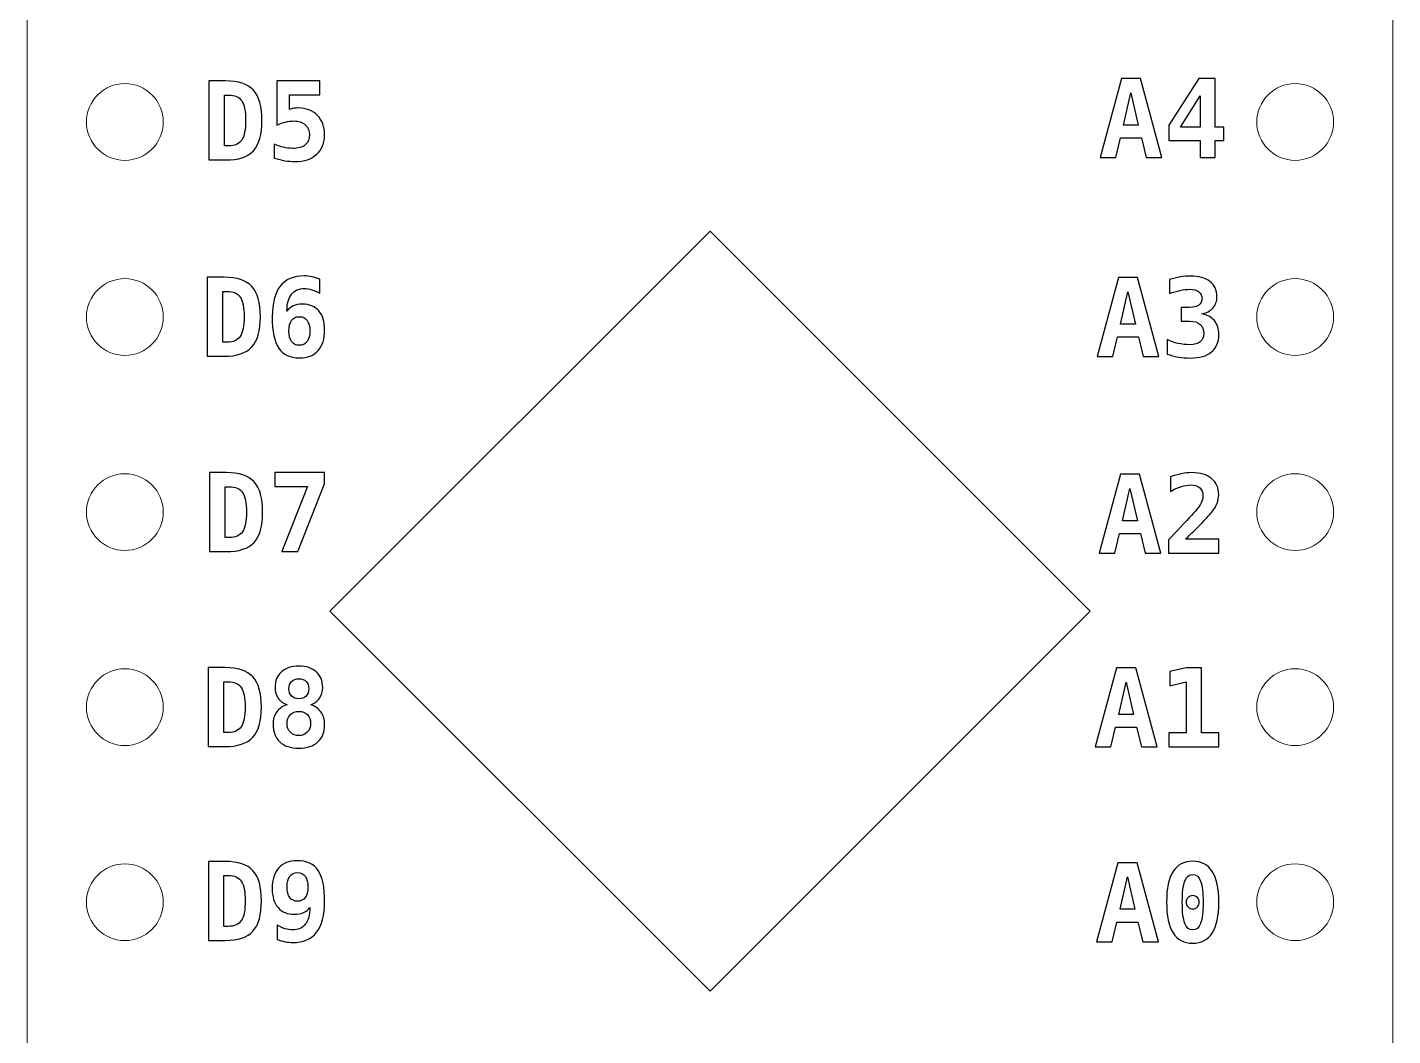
# Model space of a CAD drawing. Header units: centimetres. Extents: x -11.47 to -9.52, y -17.21 to -11.84.
# Drawn here: x -11.389 to -9.611, y -15.84 to -14.527 of the extents above; entities that cross this region are included whole.
import ezdxf

# ---------------------------------------------------------------- set-up
doc = ezdxf.new("R2010")
doc.units = ezdxf.units.CM
doc.header["$MEASUREMENT"] = 0
doc.layers.add('Layer 1', color=7, linetype='Continuous')

msp = doc.modelspace()

# ---------------------------------------------------------------- linework, layer by layer
at = {"layer": 'Layer 1', "color": 7, "lineweight": 20}
msp.add_open_spline([(-9.611, -16.80899), (-9.611, -16.80899), (-11.389, -16.80899), (-11.389, -16.80899), (-11.389, -16.80899), (-11.389, -16.80899), (-11.389, -12.49099), (-11.389, -12.49099), (-11.389, -12.49099), (-11.389, -12.49099), (-9.611, -12.49099), (-9.611, -12.49099), (-9.611, -12.49099), (-9.611, -12.49099), (-9.611, -16.80899), (-9.611, -16.80899)], degree=3, knots=[0, 0, 0, 0, 0.25, 0.25, 0.25, 0.25, 0.5, 0.5, 0.5, 0.5, 0.75, 0.75, 0.75, 0.75, 1, 1, 1, 1], dxfattribs=at)
at = {"layer": 'Layer 1'}
for points, knots in [([(-11.15271, -14.5966), (-11.15271, -14.5966), (-11.13093, -14.5966), (-11.13093, -14.5966), (-11.13093, -14.5966), (-11.11414, -14.5966), (-11.10203, -14.6006), (-11.09464, -14.60862), (-11.09464, -14.60862), (-11.08723, -14.61664), (-11.08354, -14.62974), (-11.08354, -14.64794), (-11.08354, -14.64794), (-11.08354, -14.66617), (-11.08723, -14.67931), (-11.09464, -14.68738), (-11.09464, -14.68738), (-11.10203, -14.69545), (-11.11414, -14.69947), (-11.13093, -14.69947), (-11.13093, -14.69947), (-11.13093, -14.69947), (-11.15271, -14.69947), (-11.15271, -14.69947), (-11.15271, -14.69947), (-11.15271, -14.69947), (-11.15271, -14.5966), (-11.15271, -14.5966)], [0, 0, 0, 0, 0.1428571, 0.1428571, 0.1428571, 0.1428571, 0.2857143, 0.2857143, 0.2857143, 0.2857143, 0.4285714, 0.4285714, 0.4285714, 0.4285714, 0.5714286, 0.5714286, 0.5714286, 0.5714286, 0.7142857, 0.7142857, 0.7142857, 0.7142857, 0.8571429, 0.8571429, 0.8571429, 0.8571429, 1, 1, 1, 1]), ([(-11.0639, -14.5966), (-11.0639, -14.5966), (-11.00802, -14.5966), (-11.00802, -14.5966), (-11.00802, -14.5966), (-11.00802, -14.5966), (-11.00802, -14.61452), (-11.00802, -14.61452), (-11.00802, -14.61452), (-11.00802, -14.61452), (-11.04744, -14.61452), (-11.04744, -14.61452), (-11.04744, -14.61452), (-11.04744, -14.61452), (-11.04744, -14.6336), (-11.04744, -14.6336), (-11.04744, -14.6336), (-11.04579, -14.63296), (-11.04401, -14.63249), (-11.04212, -14.63218), (-11.04212, -14.63218), (-11.04024, -14.63188), (-11.03824, -14.63174), (-11.03613, -14.63174), (-11.03613, -14.63174), (-11.02594, -14.63174), (-11.01767, -14.63496), (-11.01132, -14.64138), (-11.01132, -14.64138), (-11.00499, -14.64782), (-11.00181, -14.65617), (-11.00181, -14.66647), (-11.00181, -14.66647), (-11.00181, -14.67727), (-11.00525, -14.68578), (-11.01211, -14.69206), (-11.01211, -14.69206), (-11.01898, -14.69834), (-11.02834, -14.70147), (-11.0402, -14.70147), (-11.0402, -14.70147), (-11.04459, -14.70147), (-11.04906, -14.70109), (-11.05355, -14.70036), (-11.05355, -14.70036), (-11.05805, -14.69963), (-11.06266, -14.69853), (-11.06734, -14.69705), (-11.06734, -14.69705), (-11.06734, -14.69705), (-11.06734, -14.67873), (-11.06734, -14.67873), (-11.06734, -14.67873), (-11.06353, -14.68061), (-11.0596, -14.68202), (-11.0556, -14.68296), (-11.0556, -14.68296), (-11.05158, -14.6839), (-11.04753, -14.68437), (-11.04349, -14.68437), (-11.04349, -14.68437), (-11.03634, -14.68437), (-11.03088, -14.68284), (-11.02717, -14.67979), (-11.02717, -14.67979), (-11.02345, -14.67673), (-11.02159, -14.67231), (-11.02159, -14.66647), (-11.02159, -14.66647), (-11.02159, -14.66109), (-11.02345, -14.65678), (-11.02714, -14.65354), (-11.02714, -14.65354), (-11.03084, -14.65032), (-11.03577, -14.64869), (-11.04191, -14.64869), (-11.04191, -14.64869), (-11.04556, -14.64869), (-11.04918, -14.64914), (-11.05285, -14.65003), (-11.05285, -14.65003), (-11.05649, -14.65093), (-11.06019, -14.65229), (-11.0639, -14.65408), (-11.0639, -14.65408), (-11.0639, -14.65408), (-11.0639, -14.5966), (-11.0639, -14.5966)], [0, 0, 0, 0, 0.0454545, 0.0454545, 0.0454545, 0.0454545, 0.0909091, 0.0909091, 0.0909091, 0.0909091, 0.1363636, 0.1363636, 0.1363636, 0.1363636, 0.1818182, 0.1818182, 0.1818182, 0.1818182, 0.2272727, 0.2272727, 0.2272727, 0.2272727, 0.2727273, 0.2727273, 0.2727273, 0.2727273, 0.3181818, 0.3181818, 0.3181818, 0.3181818, 0.3636364, 0.3636364, 0.3636364, 0.3636364, 0.4090909, 0.4090909, 0.4090909, 0.4090909, 0.4545455, 0.4545455, 0.4545455, 0.4545455, 0.5, 0.5, 0.5, 0.5, 0.5454545, 0.5454545, 0.5454545, 0.5454545, 0.5909091, 0.5909091, 0.5909091, 0.5909091, 0.6363636, 0.6363636, 0.6363636, 0.6363636, 0.6818182, 0.6818182, 0.6818182, 0.6818182, 0.7272727, 0.7272727, 0.7272727, 0.7272727, 0.7727273, 0.7727273, 0.7727273, 0.7727273, 0.8181818, 0.8181818, 0.8181818, 0.8181818, 0.8636364, 0.8636364, 0.8636364, 0.8636364, 0.9090909, 0.9090909, 0.9090909, 0.9090909, 0.9545455, 0.9545455, 0.9545455, 0.9545455, 1, 1, 1, 1]), ([(-9.96426, -14.59328), (-9.96426, -14.59328), (-9.9394, -14.59328), (-9.9394, -14.59328), (-9.9394, -14.59328), (-9.9394, -14.59328), (-9.91163, -14.69615), (-9.91163, -14.69615), (-9.91163, -14.69615), (-9.91163, -14.69615), (-9.93195, -14.69615), (-9.93195, -14.69615), (-9.93195, -14.69615), (-9.93195, -14.69615), (-9.9383, -14.67073), (-9.9383, -14.67073), (-9.9383, -14.67073), (-9.9383, -14.67073), (-9.96551, -14.67073), (-9.96551, -14.67073), (-9.96551, -14.67073), (-9.96551, -14.67073), (-9.97172, -14.69615), (-9.97172, -14.69615), (-9.97172, -14.69615), (-9.97172, -14.69615), (-9.99204, -14.69615), (-9.99204, -14.69615), (-9.99204, -14.69615), (-9.99204, -14.69615), (-9.96426, -14.59328), (-9.96426, -14.59328)], [0, 0, 0, 0, 0.125, 0.125, 0.125, 0.125, 0.25, 0.25, 0.25, 0.25, 0.375, 0.375, 0.375, 0.375, 0.5, 0.5, 0.5, 0.5, 0.625, 0.625, 0.625, 0.625, 0.75, 0.75, 0.75, 0.75, 0.875, 0.875, 0.875, 0.875, 1, 1, 1, 1]), ([(-9.86332, -14.59328), (-9.86332, -14.59328), (-9.84204, -14.59328), (-9.84204, -14.59328), (-9.84204, -14.59328), (-9.84204, -14.59328), (-9.84204, -14.65652), (-9.84204, -14.65652), (-9.84204, -14.65652), (-9.84204, -14.65652), (-9.83075, -14.65652), (-9.83075, -14.65652), (-9.83075, -14.65652), (-9.83075, -14.65652), (-9.83075, -14.67395), (-9.83075, -14.67395), (-9.83075, -14.67395), (-9.83075, -14.67395), (-9.84204, -14.67395), (-9.84204, -14.67395), (-9.84204, -14.67395), (-9.84204, -14.67395), (-9.84204, -14.69615), (-9.84204, -14.69615), (-9.84204, -14.69615), (-9.84204, -14.69615), (-9.86153, -14.69615), (-9.86153, -14.69615), (-9.86153, -14.69615), (-9.86153, -14.69615), (-9.86153, -14.67395), (-9.86153, -14.67395), (-9.86153, -14.67395), (-9.86153, -14.67395), (-9.90234, -14.67395), (-9.90234, -14.67395), (-9.90234, -14.67395), (-9.90234, -14.67395), (-9.90234, -14.65424), (-9.90234, -14.65424), (-9.90234, -14.65424), (-9.90234, -14.65424), (-9.86332, -14.59328), (-9.86332, -14.59328)], [0, 0, 0, 0, 0.0909091, 0.0909091, 0.0909091, 0.0909091, 0.1818182, 0.1818182, 0.1818182, 0.1818182, 0.2727273, 0.2727273, 0.2727273, 0.2727273, 0.3636364, 0.3636364, 0.3636364, 0.3636364, 0.4545455, 0.4545455, 0.4545455, 0.4545455, 0.5454545, 0.5454545, 0.5454545, 0.5454545, 0.6363636, 0.6363636, 0.6363636, 0.6363636, 0.7272727, 0.7272727, 0.7272727, 0.7272727, 0.8181818, 0.8181818, 0.8181818, 0.8181818, 0.9090909, 0.9090909, 0.9090909, 0.9090909, 1, 1, 1, 1]), ([(-11.13239, -14.61492), (-11.13239, -14.61492), (-11.13239, -14.68115), (-11.13239, -14.68115), (-11.13239, -14.68115), (-11.13239, -14.68115), (-11.12689, -14.68115), (-11.12689, -14.68115), (-11.12689, -14.68115), (-11.11889, -14.68115), (-11.11317, -14.67863), (-11.10979, -14.6736), (-11.10979, -14.6736), (-11.10638, -14.66857), (-11.10468, -14.66001), (-11.10468, -14.64794), (-11.10468, -14.64794), (-11.10468, -14.63595), (-11.10638, -14.62743), (-11.10979, -14.62242), (-11.10979, -14.62242), (-11.11317, -14.61741), (-11.11889, -14.61492), (-11.12689, -14.61492), (-11.12689, -14.61492), (-11.12689, -14.61492), (-11.13239, -14.61492), (-11.13239, -14.61492)], [0, 0, 0, 0, 0.1428571, 0.1428571, 0.1428571, 0.1428571, 0.2857143, 0.2857143, 0.2857143, 0.2857143, 0.4285714, 0.4285714, 0.4285714, 0.4285714, 0.5714286, 0.5714286, 0.5714286, 0.5714286, 0.7142857, 0.7142857, 0.7142857, 0.7142857, 0.8571429, 0.8571429, 0.8571429, 0.8571429, 1, 1, 1, 1]), ([(-9.95187, -14.61188), (-9.95187, -14.61188), (-9.96144, -14.65398), (-9.96144, -14.65398), (-9.96144, -14.65398), (-9.96144, -14.65398), (-9.94223, -14.65398), (-9.94223, -14.65398), (-9.94223, -14.65398), (-9.94223, -14.65398), (-9.95187, -14.61188), (-9.95187, -14.61188)], [0, 0, 0, 0, 0.3333333, 0.3333333, 0.3333333, 0.3333333, 0.6666667, 0.6666667, 0.6666667, 0.6666667, 1, 1, 1, 1]), ([(-9.86153, -14.61588), (-9.86153, -14.61588), (-9.88752, -14.65652), (-9.88752, -14.65652), (-9.88752, -14.65652), (-9.88752, -14.65652), (-9.86153, -14.65652), (-9.86153, -14.65652), (-9.86153, -14.65652), (-9.86153, -14.65652), (-9.86153, -14.61588), (-9.86153, -14.61588)], [0, 0, 0, 0, 0.3333333, 0.3333333, 0.3333333, 0.3333333, 0.6666667, 0.6666667, 0.6666667, 0.6666667, 1, 1, 1, 1]), ([(-11.15463, -14.85218), (-11.15463, -14.85218), (-11.13285, -14.85218), (-11.13285, -14.85218), (-11.13285, -14.85218), (-11.11606, -14.85218), (-11.10395, -14.85618), (-11.09656, -14.8642), (-11.09656, -14.8642), (-11.08915, -14.87222), (-11.08546, -14.88532), (-11.08546, -14.90352), (-11.08546, -14.90352), (-11.08546, -14.92175), (-11.08915, -14.93489), (-11.09656, -14.94296), (-11.09656, -14.94296), (-11.10395, -14.95103), (-11.11606, -14.95505), (-11.13285, -14.95505), (-11.13285, -14.95505), (-11.13285, -14.95505), (-11.15463, -14.95505), (-11.15463, -14.95505), (-11.15463, -14.95505), (-11.15463, -14.95505), (-11.15463, -14.85218), (-11.15463, -14.85218)], [0, 0, 0, 0, 0.1428571, 0.1428571, 0.1428571, 0.1428571, 0.2857143, 0.2857143, 0.2857143, 0.2857143, 0.4285714, 0.4285714, 0.4285714, 0.4285714, 0.5714286, 0.5714286, 0.5714286, 0.5714286, 0.7142857, 0.7142857, 0.7142857, 0.7142857, 0.8571429, 0.8571429, 0.8571429, 0.8571429, 1, 1, 1, 1]), ([(-11.00816, -14.8546), (-11.00816, -14.8546), (-11.00816, -14.87307), (-11.00816, -14.87307), (-11.00816, -14.87307), (-11.01178, -14.871), (-11.01526, -14.86944), (-11.0186, -14.86841), (-11.0186, -14.86841), (-11.02191, -14.86737), (-11.02511, -14.86686), (-11.02819, -14.86686), (-11.02819, -14.86686), (-11.03553, -14.86686), (-11.04113, -14.86933), (-11.04496, -14.87426), (-11.04496, -14.87426), (-11.04879, -14.8792), (-11.05079, -14.88649), (-11.05098, -14.89614), (-11.05098, -14.89614), (-11.04882, -14.89315), (-11.04607, -14.89092), (-11.04273, -14.88941), (-11.04273, -14.88941), (-11.03936, -14.88793), (-11.03541, -14.88718), (-11.03087, -14.88718), (-11.03087, -14.88718), (-11.02158, -14.88718), (-11.01443, -14.89012), (-11.00938, -14.89597), (-11.00938, -14.89597), (-11.00432, -14.90183), (-11.00181, -14.91013), (-11.00181, -14.92088), (-11.00181, -14.92088), (-11.00181, -14.9324), (-11.00465, -14.94134), (-11.01032, -14.94769), (-11.01032, -14.94769), (-11.01599, -14.95402), (-11.02396, -14.95719), (-11.03426, -14.95719), (-11.03426, -14.95719), (-11.0468, -14.95719), (-11.0559, -14.95298), (-11.06157, -14.94458), (-11.06157, -14.94458), (-11.06723, -14.93616), (-11.07008, -14.92259), (-11.07008, -14.90385), (-11.07008, -14.90385), (-11.07008, -14.88605), (-11.06662, -14.87269), (-11.05968, -14.8638), (-11.05968, -14.8638), (-11.05275, -14.85491), (-11.04235, -14.85046), (-11.02848, -14.85046), (-11.02848, -14.85046), (-11.02525, -14.85046), (-11.02194, -14.85082), (-11.01853, -14.8515), (-11.01853, -14.8515), (-11.01509, -14.85218), (-11.01164, -14.85322), (-11.00816, -14.8546)], [0, 0, 0, 0, 0.0588235, 0.0588235, 0.0588235, 0.0588235, 0.1176471, 0.1176471, 0.1176471, 0.1176471, 0.1764706, 0.1764706, 0.1764706, 0.1764706, 0.2352941, 0.2352941, 0.2352941, 0.2352941, 0.2941176, 0.2941176, 0.2941176, 0.2941176, 0.3529412, 0.3529412, 0.3529412, 0.3529412, 0.4117647, 0.4117647, 0.4117647, 0.4117647, 0.4705882, 0.4705882, 0.4705882, 0.4705882, 0.5294118, 0.5294118, 0.5294118, 0.5294118, 0.5882353, 0.5882353, 0.5882353, 0.5882353, 0.6470588, 0.6470588, 0.6470588, 0.6470588, 0.7058824, 0.7058824, 0.7058824, 0.7058824, 0.7647059, 0.7647059, 0.7647059, 0.7647059, 0.8235294, 0.8235294, 0.8235294, 0.8235294, 0.8823529, 0.8823529, 0.8823529, 0.8823529, 0.9411765, 0.9411765, 0.9411765, 0.9411765, 1, 1, 1, 1]), ([(-9.96809, -14.85247), (-9.96809, -14.85247), (-9.94323, -14.85247), (-9.94323, -14.85247), (-9.94323, -14.85247), (-9.94323, -14.85247), (-9.91546, -14.95534), (-9.91546, -14.95534), (-9.91546, -14.95534), (-9.91546, -14.95534), (-9.93578, -14.95534), (-9.93578, -14.95534), (-9.93578, -14.95534), (-9.93578, -14.95534), (-9.94213, -14.92992), (-9.94213, -14.92992), (-9.94213, -14.92992), (-9.94213, -14.92992), (-9.96934, -14.92992), (-9.96934, -14.92992), (-9.96934, -14.92992), (-9.96934, -14.92992), (-9.97555, -14.95534), (-9.97555, -14.95534), (-9.97555, -14.95534), (-9.97555, -14.95534), (-9.99587, -14.95534), (-9.99587, -14.95534), (-9.99587, -14.95534), (-9.99587, -14.95534), (-9.96809, -14.85247), (-9.96809, -14.85247)], [0, 0, 0, 0, 0.125, 0.125, 0.125, 0.125, 0.25, 0.25, 0.25, 0.25, 0.375, 0.375, 0.375, 0.375, 0.5, 0.5, 0.5, 0.5, 0.625, 0.625, 0.625, 0.625, 0.75, 0.75, 0.75, 0.75, 0.875, 0.875, 0.875, 0.875, 1, 1, 1, 1]), ([(-9.87538, -14.90931), (-9.87538, -14.90931), (-9.88627, -14.90931), (-9.88627, -14.90931), (-9.88627, -14.90931), (-9.88627, -14.90931), (-9.88627, -14.89139), (-9.88627, -14.89139), (-9.88627, -14.89139), (-9.88627, -14.89139), (-9.87538, -14.89139), (-9.87538, -14.89139), (-9.87538, -14.89139), (-9.87035, -14.89139), (-9.86642, -14.89041), (-9.86365, -14.88841), (-9.86365, -14.88841), (-9.86087, -14.88641), (-9.85948, -14.88359), (-9.85948, -14.87996), (-9.85948, -14.87996), (-9.85948, -14.87615), (-9.86087, -14.87317), (-9.86365, -14.87103), (-9.86365, -14.87103), (-9.86642, -14.86889), (-9.87035, -14.86783), (-9.87538, -14.86783), (-9.87538, -14.86783), (-9.87924, -14.86783), (-9.88338, -14.86832), (-9.88778, -14.86929), (-9.88778, -14.86929), (-9.8922, -14.87025), (-9.89676, -14.87166), (-9.90149, -14.8735), (-9.90149, -14.8735), (-9.90149, -14.8735), (-9.90149, -14.85503), (-9.90149, -14.85503), (-9.90149, -14.85503), (-9.89676, -14.8536), (-9.8921, -14.85252), (-9.88752, -14.85174), (-9.88752, -14.85174), (-9.88291, -14.85099), (-9.87851, -14.85061), (-9.87428, -14.85061), (-9.87428, -14.85061), (-9.86344, -14.85061), (-9.85499, -14.85299), (-9.84895, -14.85772), (-9.84895, -14.85772), (-9.84288, -14.86244), (-9.83985, -14.86896), (-9.83985, -14.87728), (-9.83985, -14.87728), (-9.83985, -14.88337), (-9.84159, -14.88838), (-9.84509, -14.89226), (-9.84509, -14.89226), (-9.84857, -14.89614), (-9.85356, -14.89868), (-9.86003, -14.89986), (-9.86003, -14.89986), (-9.85269, -14.90115), (-9.84707, -14.90409), (-9.84321, -14.90866), (-9.84321, -14.90866), (-9.83935, -14.91322), (-9.83742, -14.91924), (-9.83742, -14.92667), (-9.83742, -14.92667), (-9.83742, -14.93664), (-9.84062, -14.94424), (-9.847, -14.94948), (-9.847, -14.94948), (-9.85339, -14.95473), (-9.86266, -14.95734), (-9.87484, -14.95734), (-9.87484, -14.95734), (-9.88002, -14.95734), (-9.88512, -14.95689), (-9.89015, -14.95602), (-9.89015, -14.95602), (-9.89518, -14.95515), (-9.90001, -14.95388), (-9.90459, -14.95224), (-9.90459, -14.95224), (-9.90459, -14.95224), (-9.90459, -14.93335), (-9.90459, -14.93335), (-9.90459, -14.93335), (-9.90026, -14.93551), (-9.89561, -14.93716), (-9.8906, -14.93829), (-9.8906, -14.93829), (-9.88561, -14.93942), (-9.88034, -14.93998), (-9.87484, -14.93998), (-9.87484, -14.93998), (-9.86931, -14.93998), (-9.86496, -14.93871), (-9.86174, -14.93615), (-9.86174, -14.93615), (-9.85852, -14.93361), (-9.85692, -14.93018), (-9.85692, -14.92585), (-9.85692, -14.92585), (-9.85692, -14.92058), (-9.85852, -14.91649), (-9.86174, -14.91362), (-9.86174, -14.91362), (-9.86496, -14.91075), (-9.8695, -14.90931), (-9.87538, -14.90931)], [0, 0, 0, 0, 0.0344828, 0.0344828, 0.0344828, 0.0344828, 0.0689655, 0.0689655, 0.0689655, 0.0689655, 0.1034483, 0.1034483, 0.1034483, 0.1034483, 0.137931, 0.137931, 0.137931, 0.137931, 0.1724138, 0.1724138, 0.1724138, 0.1724138, 0.2068966, 0.2068966, 0.2068966, 0.2068966, 0.2413793, 0.2413793, 0.2413793, 0.2413793, 0.2758621, 0.2758621, 0.2758621, 0.2758621, 0.3103448, 0.3103448, 0.3103448, 0.3103448, 0.3448276, 0.3448276, 0.3448276, 0.3448276, 0.3793103, 0.3793103, 0.3793103, 0.3793103, 0.4137931, 0.4137931, 0.4137931, 0.4137931, 0.4482759, 0.4482759, 0.4482759, 0.4482759, 0.4827586, 0.4827586, 0.4827586, 0.4827586, 0.5172414, 0.5172414, 0.5172414, 0.5172414, 0.5517241, 0.5517241, 0.5517241, 0.5517241, 0.5862069, 0.5862069, 0.5862069, 0.5862069, 0.6206897, 0.6206897, 0.6206897, 0.6206897, 0.6551724, 0.6551724, 0.6551724, 0.6551724, 0.6896552, 0.6896552, 0.6896552, 0.6896552, 0.7241379, 0.7241379, 0.7241379, 0.7241379, 0.7586207, 0.7586207, 0.7586207, 0.7586207, 0.7931034, 0.7931034, 0.7931034, 0.7931034, 0.8275862, 0.8275862, 0.8275862, 0.8275862, 0.862069, 0.862069, 0.862069, 0.862069, 0.8965517, 0.8965517, 0.8965517, 0.8965517, 0.9310345, 0.9310345, 0.9310345, 0.9310345, 0.9655172, 0.9655172, 0.9655172, 0.9655172, 1, 1, 1, 1]), ([(-11.13431, -14.8705), (-11.13431, -14.8705), (-11.13431, -14.93673), (-11.13431, -14.93673), (-11.13431, -14.93673), (-11.13431, -14.93673), (-11.12881, -14.93673), (-11.12881, -14.93673), (-11.12881, -14.93673), (-11.12081, -14.93673), (-11.11509, -14.93421), (-11.11171, -14.92918), (-11.11171, -14.92918), (-11.1083, -14.92415), (-11.1066, -14.91559), (-11.1066, -14.90352), (-11.1066, -14.90352), (-11.1066, -14.89153), (-11.1083, -14.88301), (-11.11171, -14.878), (-11.11171, -14.878), (-11.11509, -14.87299), (-11.12081, -14.8705), (-11.12881, -14.8705), (-11.12881, -14.8705), (-11.12881, -14.8705), (-11.13431, -14.8705), (-11.13431, -14.8705)], [0, 0, 0, 0, 0.1428571, 0.1428571, 0.1428571, 0.1428571, 0.2857143, 0.2857143, 0.2857143, 0.2857143, 0.4285714, 0.4285714, 0.4285714, 0.4285714, 0.5714286, 0.5714286, 0.5714286, 0.5714286, 0.7142857, 0.7142857, 0.7142857, 0.7142857, 0.8571429, 0.8571429, 0.8571429, 0.8571429, 1, 1, 1, 1]), ([(-9.9557, -14.87107), (-9.9557, -14.87107), (-9.96527, -14.91317), (-9.96527, -14.91317), (-9.96527, -14.91317), (-9.96527, -14.91317), (-9.94606, -14.91317), (-9.94606, -14.91317), (-9.94606, -14.91317), (-9.94606, -14.91317), (-9.9557, -14.87107), (-9.9557, -14.87107)], [0, 0, 0, 0, 0.3333333, 0.3333333, 0.3333333, 0.3333333, 0.6666667, 0.6666667, 0.6666667, 0.6666667, 1, 1, 1, 1]), ([(-11.0348, -14.9035), (-11.0392, -14.9035), (-11.04256, -14.9051), (-11.04489, -14.9083), (-11.04489, -14.9083), (-11.04722, -14.91149), (-11.04837, -14.9161), (-11.04837, -14.92217), (-11.04837, -14.92217), (-11.04837, -14.92819), (-11.04722, -14.9328), (-11.04489, -14.936), (-11.04489, -14.936), (-11.04256, -14.9392), (-11.0392, -14.9408), (-11.0348, -14.9408), (-11.0348, -14.9408), (-11.03038, -14.9408), (-11.02699, -14.9392), (-11.02464, -14.936), (-11.02464, -14.936), (-11.02227, -14.9328), (-11.02109, -14.92819), (-11.02109, -14.92217), (-11.02109, -14.92217), (-11.02109, -14.91615), (-11.02227, -14.91154), (-11.02464, -14.90832), (-11.02464, -14.90832), (-11.02699, -14.9051), (-11.03038, -14.9035), (-11.0348, -14.9035)], [0, 0, 0, 0, 0.125, 0.125, 0.125, 0.125, 0.25, 0.25, 0.25, 0.25, 0.375, 0.375, 0.375, 0.375, 0.5, 0.5, 0.5, 0.5, 0.625, 0.625, 0.625, 0.625, 0.75, 0.75, 0.75, 0.75, 0.875, 0.875, 0.875, 0.875, 1, 1, 1, 1]), ([(-11.15169, -15.1066), (-11.15169, -15.1066), (-11.12991, -15.1066), (-11.12991, -15.1066), (-11.12991, -15.1066), (-11.11312, -15.1066), (-11.10101, -15.1106), (-11.09362, -15.11862), (-11.09362, -15.11862), (-11.08621, -15.12664), (-11.08252, -15.13974), (-11.08252, -15.15794), (-11.08252, -15.15794), (-11.08252, -15.17617), (-11.08621, -15.18931), (-11.09362, -15.19738), (-11.09362, -15.19738), (-11.10101, -15.20545), (-11.11312, -15.20947), (-11.12991, -15.20947), (-11.12991, -15.20947), (-11.12991, -15.20947), (-11.15169, -15.20947), (-11.15169, -15.20947), (-11.15169, -15.20947), (-11.15169, -15.20947), (-11.15169, -15.1066), (-11.15169, -15.1066)], [0, 0, 0, 0, 0.1428571, 0.1428571, 0.1428571, 0.1428571, 0.2857143, 0.2857143, 0.2857143, 0.2857143, 0.4285714, 0.4285714, 0.4285714, 0.4285714, 0.5714286, 0.5714286, 0.5714286, 0.5714286, 0.7142857, 0.7142857, 0.7142857, 0.7142857, 0.8571429, 0.8571429, 0.8571429, 0.8571429, 1, 1, 1, 1]), ([(-11.06686, -15.1066), (-11.06686, -15.1066), (-11.00181, -15.1066), (-11.00181, -15.1066), (-11.00181, -15.1066), (-11.00181, -15.1066), (-11.00181, -15.12099), (-11.00181, -15.12099), (-11.00181, -15.12099), (-11.00181, -15.12099), (-11.03668, -15.20947), (-11.03668, -15.20947), (-11.03668, -15.20947), (-11.03668, -15.20947), (-11.05743, -15.20947), (-11.05743, -15.20947), (-11.05743, -15.20947), (-11.05743, -15.20947), (-11.02394, -15.12452), (-11.02394, -15.12452), (-11.02394, -15.12452), (-11.02394, -15.12452), (-11.06686, -15.12452), (-11.06686, -15.12452), (-11.06686, -15.12452), (-11.06686, -15.12452), (-11.06686, -15.1066), (-11.06686, -15.1066)], [0, 0, 0, 0, 0.1428571, 0.1428571, 0.1428571, 0.1428571, 0.2857143, 0.2857143, 0.2857143, 0.2857143, 0.4285714, 0.4285714, 0.4285714, 0.4285714, 0.5714286, 0.5714286, 0.5714286, 0.5714286, 0.7142857, 0.7142857, 0.7142857, 0.7142857, 0.8571429, 0.8571429, 0.8571429, 0.8571429, 1, 1, 1, 1]), ([(-9.96555, -15.10847), (-9.96555, -15.10847), (-9.94069, -15.10847), (-9.94069, -15.10847), (-9.94069, -15.10847), (-9.94069, -15.10847), (-9.91292, -15.21134), (-9.91292, -15.21134), (-9.91292, -15.21134), (-9.91292, -15.21134), (-9.93324, -15.21134), (-9.93324, -15.21134), (-9.93324, -15.21134), (-9.93324, -15.21134), (-9.93959, -15.18592), (-9.93959, -15.18592), (-9.93959, -15.18592), (-9.93959, -15.18592), (-9.9668, -15.18592), (-9.9668, -15.18592), (-9.9668, -15.18592), (-9.9668, -15.18592), (-9.97301, -15.21134), (-9.97301, -15.21134), (-9.97301, -15.21134), (-9.97301, -15.21134), (-9.99333, -15.21134), (-9.99333, -15.21134), (-9.99333, -15.21134), (-9.99333, -15.21134), (-9.96555, -15.10847), (-9.96555, -15.10847)], [0, 0, 0, 0, 0.125, 0.125, 0.125, 0.125, 0.25, 0.25, 0.25, 0.25, 0.375, 0.375, 0.375, 0.375, 0.5, 0.5, 0.5, 0.5, 0.625, 0.625, 0.625, 0.625, 0.75, 0.75, 0.75, 0.75, 0.875, 0.875, 0.875, 0.875, 1, 1, 1, 1]), ([(-9.88077, -15.19342), (-9.88077, -15.19342), (-9.83742, -15.19342), (-9.83742, -15.19342), (-9.83742, -15.19342), (-9.83742, -15.19342), (-9.83742, -15.21134), (-9.83742, -15.21134), (-9.83742, -15.21134), (-9.83742, -15.21134), (-9.90273, -15.21134), (-9.90273, -15.21134), (-9.90273, -15.21134), (-9.90273, -15.21134), (-9.90273, -15.19396), (-9.90273, -15.19396), (-9.90273, -15.19396), (-9.90273, -15.19396), (-9.8917, -15.18227), (-9.8917, -15.18227), (-9.8917, -15.18227), (-9.87863, -15.16835), (-9.87068, -15.15979), (-9.86788, -15.15657), (-9.86788, -15.15657), (-9.86445, -15.15261), (-9.86195, -15.14911), (-9.86045, -15.14605), (-9.86045, -15.14605), (-9.85892, -15.143), (-9.85817, -15.13999), (-9.85817, -15.137), (-9.85817, -15.137), (-9.85817, -15.13241), (-9.85955, -15.12886), (-9.86233, -15.12637), (-9.86233, -15.12637), (-9.8651, -15.12385), (-9.86906, -15.12261), (-9.87414, -15.12261), (-9.87414, -15.12261), (-9.87778, -15.12261), (-9.88185, -15.12333), (-9.88637, -15.12477), (-9.88637, -15.12477), (-9.8909, -15.12623), (-9.89561, -15.12832), (-9.90052, -15.13107), (-9.90052, -15.13107), (-9.90052, -15.13107), (-9.90052, -15.11212), (-9.90052, -15.11212), (-9.90052, -15.11212), (-9.89561, -15.11033), (-9.89081, -15.10896), (-9.88608, -15.10802), (-9.88608, -15.10802), (-9.88138, -15.10708), (-9.87686, -15.10661), (-9.87256, -15.10661), (-9.87256, -15.10661), (-9.86167, -15.10661), (-9.85311, -15.10915), (-9.8469, -15.11423), (-9.8469, -15.11423), (-9.84067, -15.11929), (-9.83757, -15.12623), (-9.83757, -15.135), (-9.83757, -15.135), (-9.83757, -15.13904), (-9.83825, -15.14283), (-9.83959, -15.14636), (-9.83959, -15.14636), (-9.84095, -15.14991), (-9.84328, -15.15384), (-9.8466, -15.15814), (-9.8466, -15.15814), (-9.84902, -15.16127), (-9.8557, -15.1683), (-9.86663, -15.17924), (-9.86663, -15.17924), (-9.87256, -15.18514), (-9.87726, -15.18989), (-9.88077, -15.19342)], [0, 0, 0, 0, 0.047619, 0.047619, 0.047619, 0.047619, 0.0952381, 0.0952381, 0.0952381, 0.0952381, 0.1428571, 0.1428571, 0.1428571, 0.1428571, 0.1904762, 0.1904762, 0.1904762, 0.1904762, 0.2380952, 0.2380952, 0.2380952, 0.2380952, 0.2857143, 0.2857143, 0.2857143, 0.2857143, 0.3333333, 0.3333333, 0.3333333, 0.3333333, 0.3809524, 0.3809524, 0.3809524, 0.3809524, 0.4285714, 0.4285714, 0.4285714, 0.4285714, 0.4761905, 0.4761905, 0.4761905, 0.4761905, 0.5238095, 0.5238095, 0.5238095, 0.5238095, 0.5714286, 0.5714286, 0.5714286, 0.5714286, 0.6190476, 0.6190476, 0.6190476, 0.6190476, 0.6666667, 0.6666667, 0.6666667, 0.6666667, 0.7142857, 0.7142857, 0.7142857, 0.7142857, 0.7619048, 0.7619048, 0.7619048, 0.7619048, 0.8095238, 0.8095238, 0.8095238, 0.8095238, 0.8571429, 0.8571429, 0.8571429, 0.8571429, 0.9047619, 0.9047619, 0.9047619, 0.9047619, 0.952381, 0.952381, 0.952381, 0.952381, 1, 1, 1, 1]), ([(-11.13137, -15.12492), (-11.13137, -15.12492), (-11.13137, -15.19115), (-11.13137, -15.19115), (-11.13137, -15.19115), (-11.13137, -15.19115), (-11.12587, -15.19115), (-11.12587, -15.19115), (-11.12587, -15.19115), (-11.11787, -15.19115), (-11.11215, -15.18863), (-11.10877, -15.1836), (-11.10877, -15.1836), (-11.10536, -15.17857), (-11.10366, -15.17001), (-11.10366, -15.15794), (-11.10366, -15.15794), (-11.10366, -15.14595), (-11.10536, -15.13743), (-11.10877, -15.13242), (-11.10877, -15.13242), (-11.11215, -15.12741), (-11.11787, -15.12492), (-11.12587, -15.12492), (-11.12587, -15.12492), (-11.12587, -15.12492), (-11.13137, -15.12492), (-11.13137, -15.12492)], [0, 0, 0, 0, 0.1428571, 0.1428571, 0.1428571, 0.1428571, 0.2857143, 0.2857143, 0.2857143, 0.2857143, 0.4285714, 0.4285714, 0.4285714, 0.4285714, 0.5714286, 0.5714286, 0.5714286, 0.5714286, 0.7142857, 0.7142857, 0.7142857, 0.7142857, 0.8571429, 0.8571429, 0.8571429, 0.8571429, 1, 1, 1, 1]), ([(-9.95316, -15.12707), (-9.95316, -15.12707), (-9.96273, -15.16917), (-9.96273, -15.16917), (-9.96273, -15.16917), (-9.96273, -15.16917), (-9.94352, -15.16917), (-9.94352, -15.16917), (-9.94352, -15.16917), (-9.94352, -15.16917), (-9.95316, -15.12707), (-9.95316, -15.12707)], [0, 0, 0, 0, 0.3333333, 0.3333333, 0.3333333, 0.3333333, 0.6666667, 0.6666667, 0.6666667, 0.6666667, 1, 1, 1, 1]), ([(-11.15339, -15.36046), (-11.15339, -15.36046), (-11.13161, -15.36046), (-11.13161, -15.36046), (-11.13161, -15.36046), (-11.11482, -15.36046), (-11.10271, -15.36446), (-11.09532, -15.37248), (-11.09532, -15.37248), (-11.08791, -15.3805), (-11.08422, -15.3936), (-11.08422, -15.4118), (-11.08422, -15.4118), (-11.08422, -15.43003), (-11.08791, -15.44317), (-11.09532, -15.45124), (-11.09532, -15.45124), (-11.10271, -15.45931), (-11.11482, -15.46333), (-11.13161, -15.46333), (-11.13161, -15.46333), (-11.13161, -15.46333), (-11.15339, -15.46333), (-11.15339, -15.46333), (-11.15339, -15.46333), (-11.15339, -15.46333), (-11.15339, -15.36046), (-11.15339, -15.36046)], [0, 0, 0, 0, 0.1428571, 0.1428571, 0.1428571, 0.1428571, 0.2857143, 0.2857143, 0.2857143, 0.2857143, 0.4285714, 0.4285714, 0.4285714, 0.4285714, 0.5714286, 0.5714286, 0.5714286, 0.5714286, 0.7142857, 0.7142857, 0.7142857, 0.7142857, 0.8571429, 0.8571429, 0.8571429, 0.8571429, 1, 1, 1, 1]), ([(-11.05052, -15.40881), (-11.05572, -15.40703), (-11.05967, -15.4042), (-11.06237, -15.40037), (-11.06237, -15.40037), (-11.06508, -15.39654), (-11.06644, -15.39186), (-11.06644, -15.38628), (-11.06644, -15.38628), (-11.06644, -15.37775), (-11.06366, -15.371), (-11.05809, -15.36603), (-11.05809, -15.36603), (-11.05254, -15.36107), (-11.04499, -15.3586), (-11.03542, -15.3586), (-11.03542, -15.3586), (-11.02582, -15.3586), (-11.01825, -15.36107), (-11.0127, -15.36603), (-11.0127, -15.36603), (-11.00713, -15.371), (-11.00435, -15.37775), (-11.00435, -15.38628), (-11.00435, -15.38628), (-11.00435, -15.39181), (-11.00569, -15.39647), (-11.00835, -15.4003), (-11.00835, -15.4003), (-11.01101, -15.40413), (-11.01489, -15.40698), (-11.01999, -15.40881), (-11.01999, -15.40881), (-11.0143, -15.41055), (-11.00985, -15.41368), (-11.00663, -15.4182), (-11.00663, -15.4182), (-11.00341, -15.42269), (-11.00181, -15.4281), (-11.00181, -15.43438), (-11.00181, -15.43438), (-11.00181, -15.44426), (-11.00473, -15.4519), (-11.01056, -15.45726), (-11.01056, -15.45726), (-11.01639, -15.46265), (-11.0247, -15.46533), (-11.03542, -15.46533), (-11.03542, -15.46533), (-11.04612, -15.46533), (-11.0544, -15.46265), (-11.06023, -15.45726), (-11.06023, -15.45726), (-11.06606, -15.4519), (-11.06898, -15.44426), (-11.06898, -15.43438), (-11.06898, -15.43438), (-11.06898, -15.42805), (-11.06736, -15.42262), (-11.06409, -15.41813), (-11.06409, -15.41813), (-11.06082, -15.41361), (-11.0563, -15.41051), (-11.05052, -15.40881)], [0, 0, 0, 0, 0.0625, 0.0625, 0.0625, 0.0625, 0.125, 0.125, 0.125, 0.125, 0.1875, 0.1875, 0.1875, 0.1875, 0.25, 0.25, 0.25, 0.25, 0.3125, 0.3125, 0.3125, 0.3125, 0.375, 0.375, 0.375, 0.375, 0.4375, 0.4375, 0.4375, 0.4375, 0.5, 0.5, 0.5, 0.5, 0.5625, 0.5625, 0.5625, 0.5625, 0.625, 0.625, 0.625, 0.625, 0.6875, 0.6875, 0.6875, 0.6875, 0.75, 0.75, 0.75, 0.75, 0.8125, 0.8125, 0.8125, 0.8125, 0.875, 0.875, 0.875, 0.875, 0.9375, 0.9375, 0.9375, 0.9375, 1, 1, 1, 1]), ([(-9.97053, -15.36061), (-9.97053, -15.36061), (-9.94567, -15.36061), (-9.94567, -15.36061), (-9.94567, -15.36061), (-9.94567, -15.36061), (-9.9179, -15.46348), (-9.9179, -15.46348), (-9.9179, -15.46348), (-9.9179, -15.46348), (-9.93822, -15.46348), (-9.93822, -15.46348), (-9.93822, -15.46348), (-9.93822, -15.46348), (-9.94457, -15.43806), (-9.94457, -15.43806), (-9.94457, -15.43806), (-9.94457, -15.43806), (-9.97178, -15.43806), (-9.97178, -15.43806), (-9.97178, -15.43806), (-9.97178, -15.43806), (-9.97799, -15.46348), (-9.97799, -15.46348), (-9.97799, -15.46348), (-9.97799, -15.46348), (-9.99831, -15.46348), (-9.99831, -15.46348), (-9.99831, -15.46348), (-9.99831, -15.46348), (-9.97053, -15.36061), (-9.97053, -15.36061)], [0, 0, 0, 0, 0.125, 0.125, 0.125, 0.125, 0.25, 0.25, 0.25, 0.25, 0.375, 0.375, 0.375, 0.375, 0.5, 0.5, 0.5, 0.5, 0.625, 0.625, 0.625, 0.625, 0.75, 0.75, 0.75, 0.75, 0.875, 0.875, 0.875, 0.875, 1, 1, 1, 1]), ([(-9.90268, -15.44556), (-9.90268, -15.44556), (-9.87994, -15.44556), (-9.87994, -15.44556), (-9.87994, -15.44556), (-9.87994, -15.44556), (-9.87994, -15.37879), (-9.87994, -15.37879), (-9.87994, -15.37879), (-9.87994, -15.37879), (-9.90108, -15.38404), (-9.90108, -15.38404), (-9.90108, -15.38404), (-9.90108, -15.38404), (-9.90108, -15.36571), (-9.90108, -15.36571), (-9.90108, -15.36571), (-9.90108, -15.36571), (-9.8798, -15.36061), (-9.8798, -15.36061), (-9.8798, -15.36061), (-9.8798, -15.36061), (-9.86016, -15.36061), (-9.86016, -15.36061), (-9.86016, -15.36061), (-9.86016, -15.36061), (-9.86016, -15.44556), (-9.86016, -15.44556), (-9.86016, -15.44556), (-9.86016, -15.44556), (-9.83742, -15.44556), (-9.83742, -15.44556), (-9.83742, -15.44556), (-9.83742, -15.44556), (-9.83742, -15.46348), (-9.83742, -15.46348), (-9.83742, -15.46348), (-9.83742, -15.46348), (-9.90268, -15.46348), (-9.90268, -15.46348), (-9.90268, -15.46348), (-9.90268, -15.46348), (-9.90268, -15.44556), (-9.90268, -15.44556)], [0, 0, 0, 0, 0.0909091, 0.0909091, 0.0909091, 0.0909091, 0.1818182, 0.1818182, 0.1818182, 0.1818182, 0.2727273, 0.2727273, 0.2727273, 0.2727273, 0.3636364, 0.3636364, 0.3636364, 0.3636364, 0.4545455, 0.4545455, 0.4545455, 0.4545455, 0.5454545, 0.5454545, 0.5454545, 0.5454545, 0.6363636, 0.6363636, 0.6363636, 0.6363636, 0.7272727, 0.7272727, 0.7272727, 0.7272727, 0.8181818, 0.8181818, 0.8181818, 0.8181818, 0.9090909, 0.9090909, 0.9090909, 0.9090909, 1, 1, 1, 1]), ([(-11.13307, -15.37878), (-11.13307, -15.37878), (-11.13307, -15.44501), (-11.13307, -15.44501), (-11.13307, -15.44501), (-11.13307, -15.44501), (-11.12757, -15.44501), (-11.12757, -15.44501), (-11.12757, -15.44501), (-11.11957, -15.44501), (-11.11385, -15.44249), (-11.11047, -15.43746), (-11.11047, -15.43746), (-11.10706, -15.43243), (-11.10536, -15.42387), (-11.10536, -15.4118), (-11.10536, -15.4118), (-11.10536, -15.39981), (-11.10706, -15.39129), (-11.11047, -15.38628), (-11.11047, -15.38628), (-11.11385, -15.38127), (-11.11957, -15.37878), (-11.12757, -15.37878), (-11.12757, -15.37878), (-11.12757, -15.37878), (-11.13307, -15.37878), (-11.13307, -15.37878)], [0, 0, 0, 0, 0.1428571, 0.1428571, 0.1428571, 0.1428571, 0.2857143, 0.2857143, 0.2857143, 0.2857143, 0.4285714, 0.4285714, 0.4285714, 0.4285714, 0.5714286, 0.5714286, 0.5714286, 0.5714286, 0.7142857, 0.7142857, 0.7142857, 0.7142857, 0.8571429, 0.8571429, 0.8571429, 0.8571429, 1, 1, 1, 1]), ([(-11.04838, -15.38795), (-11.04838, -15.39198), (-11.04723, -15.3952), (-11.0449, -15.39755), (-11.0449, -15.39755), (-11.04259, -15.39992), (-11.03942, -15.4011), (-11.03542, -15.4011), (-11.03542, -15.4011), (-11.0314, -15.4011), (-11.0282, -15.39992), (-11.02589, -15.39755), (-11.02589, -15.39755), (-11.02357, -15.3952), (-11.02241, -15.39198), (-11.02241, -15.38795), (-11.02241, -15.38795), (-11.02241, -15.38396), (-11.02357, -15.3808), (-11.02589, -15.37848), (-11.02589, -15.37848), (-11.0282, -15.37615), (-11.0314, -15.375), (-11.03542, -15.375), (-11.03542, -15.375), (-11.03937, -15.375), (-11.04252, -15.37617), (-11.04487, -15.3785), (-11.04487, -15.3785), (-11.0472, -15.38085), (-11.04838, -15.384), (-11.04838, -15.38795)], [0, 0, 0, 0, 0.125, 0.125, 0.125, 0.125, 0.25, 0.25, 0.25, 0.25, 0.375, 0.375, 0.375, 0.375, 0.5, 0.5, 0.5, 0.5, 0.625, 0.625, 0.625, 0.625, 0.75, 0.75, 0.75, 0.75, 0.875, 0.875, 0.875, 0.875, 1, 1, 1, 1]), ([(-9.95814, -15.37921), (-9.95814, -15.37921), (-9.96771, -15.42131), (-9.96771, -15.42131), (-9.96771, -15.42131), (-9.96771, -15.42131), (-9.9485, -15.42131), (-9.9485, -15.42131), (-9.9485, -15.42131), (-9.9485, -15.42131), (-9.95814, -15.37921), (-9.95814, -15.37921)], [0, 0, 0, 0, 0.3333333, 0.3333333, 0.3333333, 0.3333333, 0.6666667, 0.6666667, 0.6666667, 0.6666667, 1, 1, 1, 1]), ([(-11.03542, -15.41742), (-11.03998, -15.41742), (-11.04365, -15.41886), (-11.04645, -15.42173), (-11.04645, -15.42173), (-11.04925, -15.4246), (-11.05066, -15.42841), (-11.05066, -15.43316), (-11.05066, -15.43316), (-11.05066, -15.43788), (-11.04925, -15.44169), (-11.04645, -15.44459), (-11.04645, -15.44459), (-11.04365, -15.44748), (-11.03998, -15.44894), (-11.03542, -15.44894), (-11.03542, -15.44894), (-11.03088, -15.44894), (-11.02719, -15.44746), (-11.02437, -15.44452), (-11.02437, -15.44452), (-11.02154, -15.44158), (-11.02013, -15.43779), (-11.02013, -15.43316), (-11.02013, -15.43316), (-11.02013, -15.42841), (-11.02154, -15.4246), (-11.02434, -15.42173), (-11.02434, -15.42173), (-11.02714, -15.41886), (-11.03083, -15.41742), (-11.03542, -15.41742)], [0, 0, 0, 0, 0.125, 0.125, 0.125, 0.125, 0.25, 0.25, 0.25, 0.25, 0.375, 0.375, 0.375, 0.375, 0.5, 0.5, 0.5, 0.5, 0.625, 0.625, 0.625, 0.625, 0.75, 0.75, 0.75, 0.75, 0.875, 0.875, 0.875, 0.875, 1, 1, 1, 1]), ([(-11.15325, -15.61288), (-11.15325, -15.61288), (-11.13147, -15.61288), (-11.13147, -15.61288), (-11.13147, -15.61288), (-11.11468, -15.61288), (-11.10257, -15.61688), (-11.09518, -15.6249), (-11.09518, -15.6249), (-11.08777, -15.63292), (-11.08408, -15.64602), (-11.08408, -15.66422), (-11.08408, -15.66422), (-11.08408, -15.68245), (-11.08777, -15.69559), (-11.09518, -15.70366), (-11.09518, -15.70366), (-11.10257, -15.71173), (-11.11468, -15.71575), (-11.13147, -15.71575), (-11.13147, -15.71575), (-11.13147, -15.71575), (-11.15325, -15.71575), (-11.15325, -15.71575), (-11.15325, -15.71575), (-11.15325, -15.71575), (-11.15325, -15.61288), (-11.15325, -15.61288)], [0, 0, 0, 0, 0.1428571, 0.1428571, 0.1428571, 0.1428571, 0.2857143, 0.2857143, 0.2857143, 0.2857143, 0.4285714, 0.4285714, 0.4285714, 0.4285714, 0.5714286, 0.5714286, 0.5714286, 0.5714286, 0.7142857, 0.7142857, 0.7142857, 0.7142857, 0.8571429, 0.8571429, 0.8571429, 0.8571429, 1, 1, 1, 1]), ([(-11.06374, -15.71436), (-11.06374, -15.71436), (-11.06374, -15.69583), (-11.06374, -15.69583), (-11.06374, -15.69583), (-11.06011, -15.69795), (-11.05663, -15.6995), (-11.05329, -15.70051), (-11.05329, -15.70051), (-11.04998, -15.70152), (-11.04678, -15.70204), (-11.0437, -15.70204), (-11.0437, -15.70204), (-11.03641, -15.70204), (-11.03083, -15.69959), (-11.027, -15.6947), (-11.027, -15.6947), (-11.02317, -15.68981), (-11.02114, -15.6825), (-11.02091, -15.67276), (-11.02091, -15.67276), (-11.02307, -15.67575), (-11.02583, -15.67798), (-11.02916, -15.67948), (-11.02916, -15.67948), (-11.03253, -15.68097), (-11.0365, -15.68172), (-11.04109, -15.68172), (-11.04109, -15.68172), (-11.05033, -15.68172), (-11.05746, -15.67878), (-11.06251, -15.67292), (-11.06251, -15.67292), (-11.06757, -15.66707), (-11.07009, -15.65877), (-11.07009, -15.64802), (-11.07009, -15.64802), (-11.07009, -15.63654), (-11.06726, -15.62765), (-11.06162, -15.62135), (-11.06162, -15.62135), (-11.05595, -15.61507), (-11.04798, -15.61192), (-11.03763, -15.61192), (-11.03763, -15.61192), (-11.0251, -15.61192), (-11.01599, -15.6161), (-11.01033, -15.6245), (-11.01033, -15.6245), (-11.00466, -15.63287), (-11.00181, -15.64642), (-11.00181, -15.66512), (-11.00181, -15.66512), (-11.00181, -15.68287), (-11.00527, -15.69621), (-11.01221, -15.7051), (-11.01221, -15.7051), (-11.01915, -15.71399), (-11.02954, -15.71843), (-11.04342, -15.71843), (-11.04342, -15.71843), (-11.04664, -15.71843), (-11.04995, -15.71808), (-11.05337, -15.7174), (-11.05337, -15.7174), (-11.0568, -15.71671), (-11.06026, -15.7157), (-11.06374, -15.71436)], [0, 0, 0, 0, 0.0588235, 0.0588235, 0.0588235, 0.0588235, 0.1176471, 0.1176471, 0.1176471, 0.1176471, 0.1764706, 0.1764706, 0.1764706, 0.1764706, 0.2352941, 0.2352941, 0.2352941, 0.2352941, 0.2941176, 0.2941176, 0.2941176, 0.2941176, 0.3529412, 0.3529412, 0.3529412, 0.3529412, 0.4117647, 0.4117647, 0.4117647, 0.4117647, 0.4705882, 0.4705882, 0.4705882, 0.4705882, 0.5294118, 0.5294118, 0.5294118, 0.5294118, 0.5882353, 0.5882353, 0.5882353, 0.5882353, 0.6470588, 0.6470588, 0.6470588, 0.6470588, 0.7058824, 0.7058824, 0.7058824, 0.7058824, 0.7647059, 0.7647059, 0.7647059, 0.7647059, 0.8235294, 0.8235294, 0.8235294, 0.8235294, 0.8823529, 0.8823529, 0.8823529, 0.8823529, 0.9411765, 0.9411765, 0.9411765, 0.9411765, 1, 1, 1, 1]), ([(-11.03709, -15.66469), (-11.03274, -15.66469), (-11.0294, -15.66309), (-11.02707, -15.65989), (-11.02707, -15.65989), (-11.02474, -15.65672), (-11.02359, -15.65209), (-11.02359, -15.64602), (-11.02359, -15.64602), (-11.02359, -15.64), (-11.02474, -15.63539), (-11.02707, -15.63221), (-11.02707, -15.63221), (-11.0294, -15.62901), (-11.03274, -15.62742), (-11.03709, -15.62742), (-11.03709, -15.62742), (-11.04151, -15.62742), (-11.0449, -15.62901), (-11.04725, -15.63221), (-11.04725, -15.63221), (-11.04963, -15.63539), (-11.0508, -15.64), (-11.0508, -15.64602), (-11.0508, -15.64602), (-11.0508, -15.65204), (-11.04963, -15.65665), (-11.04725, -15.65987), (-11.04725, -15.65987), (-11.0449, -15.66309), (-11.04151, -15.66469), (-11.03709, -15.66469)], [0, 0, 0, 0, 0.125, 0.125, 0.125, 0.125, 0.25, 0.25, 0.25, 0.25, 0.375, 0.375, 0.375, 0.375, 0.5, 0.5, 0.5, 0.5, 0.625, 0.625, 0.625, 0.625, 0.75, 0.75, 0.75, 0.75, 0.875, 0.875, 0.875, 0.875, 1, 1, 1, 1]), ([(-9.96879, -15.61447), (-9.96879, -15.61447), (-9.94393, -15.61447), (-9.94393, -15.61447), (-9.94393, -15.61447), (-9.94393, -15.61447), (-9.91616, -15.71734), (-9.91616, -15.71734), (-9.91616, -15.71734), (-9.91616, -15.71734), (-9.93648, -15.71734), (-9.93648, -15.71734), (-9.93648, -15.71734), (-9.93648, -15.71734), (-9.94283, -15.69192), (-9.94283, -15.69192), (-9.94283, -15.69192), (-9.94283, -15.69192), (-9.97004, -15.69192), (-9.97004, -15.69192), (-9.97004, -15.69192), (-9.97004, -15.69192), (-9.97625, -15.71734), (-9.97625, -15.71734), (-9.97625, -15.71734), (-9.97625, -15.71734), (-9.99657, -15.71734), (-9.99657, -15.71734), (-9.99657, -15.71734), (-9.99657, -15.71734), (-9.96879, -15.61447), (-9.96879, -15.61447)], [0, 0, 0, 0, 0.125, 0.125, 0.125, 0.125, 0.25, 0.25, 0.25, 0.25, 0.375, 0.375, 0.375, 0.375, 0.5, 0.5, 0.5, 0.5, 0.625, 0.625, 0.625, 0.625, 0.75, 0.75, 0.75, 0.75, 0.875, 0.875, 0.875, 0.875, 1, 1, 1, 1]), ([(-9.90543, -15.666), (-9.90543, -15.6482), (-9.90261, -15.63484), (-9.89697, -15.62595), (-9.89697, -15.62595), (-9.8913, -15.61706), (-9.88281, -15.61261), (-9.87145, -15.61261), (-9.87145, -15.61261), (-9.86007, -15.61261), (-9.85155, -15.61703), (-9.84588, -15.6259), (-9.84588, -15.6259), (-9.84024, -15.63477), (-9.83742, -15.64815), (-9.83742, -15.666), (-9.83742, -15.666), (-9.83742, -15.68383), (-9.84024, -15.69718), (-9.84588, -15.70605), (-9.84588, -15.70605), (-9.85155, -15.71492), (-9.86007, -15.71934), (-9.87145, -15.71934), (-9.87145, -15.71934), (-9.88281, -15.71934), (-9.8913, -15.71489), (-9.89697, -15.706), (-9.89697, -15.706), (-9.90261, -15.69711), (-9.90543, -15.68378), (-9.90543, -15.666)], [0, 0, 0, 0, 0.125, 0.125, 0.125, 0.125, 0.25, 0.25, 0.25, 0.25, 0.375, 0.375, 0.375, 0.375, 0.5, 0.5, 0.5, 0.5, 0.625, 0.625, 0.625, 0.625, 0.75, 0.75, 0.75, 0.75, 0.875, 0.875, 0.875, 0.875, 1, 1, 1, 1]), ([(-11.13293, -15.6312), (-11.13293, -15.6312), (-11.13293, -15.69743), (-11.13293, -15.69743), (-11.13293, -15.69743), (-11.13293, -15.69743), (-11.12743, -15.69743), (-11.12743, -15.69743), (-11.12743, -15.69743), (-11.11943, -15.69743), (-11.11371, -15.69491), (-11.11033, -15.68988), (-11.11033, -15.68988), (-11.10692, -15.68485), (-11.10522, -15.67629), (-11.10522, -15.66422), (-11.10522, -15.66422), (-11.10522, -15.65223), (-11.10692, -15.64371), (-11.11033, -15.6387), (-11.11033, -15.6387), (-11.11371, -15.63369), (-11.11943, -15.6312), (-11.12743, -15.6312), (-11.12743, -15.6312), (-11.12743, -15.6312), (-11.13293, -15.6312), (-11.13293, -15.6312)], [0, 0, 0, 0, 0.1428571, 0.1428571, 0.1428571, 0.1428571, 0.2857143, 0.2857143, 0.2857143, 0.2857143, 0.4285714, 0.4285714, 0.4285714, 0.4285714, 0.5714286, 0.5714286, 0.5714286, 0.5714286, 0.7142857, 0.7142857, 0.7142857, 0.7142857, 0.8571429, 0.8571429, 0.8571429, 0.8571429, 1, 1, 1, 1]), ([(-9.9564, -15.63307), (-9.9564, -15.63307), (-9.96597, -15.67517), (-9.96597, -15.67517), (-9.96597, -15.67517), (-9.96597, -15.67517), (-9.94676, -15.67517), (-9.94676, -15.67517), (-9.94676, -15.67517), (-9.94676, -15.67517), (-9.9564, -15.63307), (-9.9564, -15.63307)], [0, 0, 0, 0, 0.3333333, 0.3333333, 0.3333333, 0.3333333, 0.6666667, 0.6666667, 0.6666667, 0.6666667, 1, 1, 1, 1]), ([(-9.87145, -15.62983), (-9.87615, -15.62983), (-9.87956, -15.6327), (-9.88173, -15.63844), (-9.88173, -15.63844), (-9.88389, -15.6442), (-9.88497, -15.65337), (-9.88497, -15.666), (-9.88497, -15.666), (-9.88497, -15.67861), (-9.88389, -15.68775), (-9.88173, -15.69352), (-9.88173, -15.69352), (-9.87956, -15.69925), (-9.87615, -15.70212), (-9.87145, -15.70212), (-9.87145, -15.70212), (-9.86672, -15.70212), (-9.86329, -15.69925), (-9.86112, -15.69352), (-9.86112, -15.69352), (-9.85896, -15.68775), (-9.85788, -15.67861), (-9.85788, -15.666), (-9.85788, -15.666), (-9.85788, -15.65337), (-9.85896, -15.6442), (-9.86112, -15.63844), (-9.86112, -15.63844), (-9.86329, -15.6327), (-9.86672, -15.62983), (-9.87145, -15.62983)], [0, 0, 0, 0, 0.125, 0.125, 0.125, 0.125, 0.25, 0.25, 0.25, 0.25, 0.375, 0.375, 0.375, 0.375, 0.5, 0.5, 0.5, 0.5, 0.625, 0.625, 0.625, 0.625, 0.75, 0.75, 0.75, 0.75, 0.875, 0.875, 0.875, 0.875, 1, 1, 1, 1]), ([(-9.88001, -15.666), (-9.88001, -15.66358), (-9.87919, -15.66153), (-9.87752, -15.65988), (-9.87752, -15.65988), (-9.87587, -15.65821), (-9.87385, -15.65739), (-9.87145, -15.65739), (-9.87145, -15.65739), (-9.86903, -15.65739), (-9.86698, -15.65821), (-9.86533, -15.65988), (-9.86533, -15.65988), (-9.86366, -15.66153), (-9.86284, -15.66358), (-9.86284, -15.666), (-9.86284, -15.666), (-9.86284, -15.6684), (-9.86366, -15.67042), (-9.86533, -15.67207), (-9.86533, -15.67207), (-9.86698, -15.67374), (-9.86903, -15.67456), (-9.87145, -15.67456), (-9.87145, -15.67456), (-9.87385, -15.67456), (-9.87587, -15.67374), (-9.87752, -15.67211), (-9.87752, -15.67211), (-9.87919, -15.67049), (-9.88001, -15.66845), (-9.88001, -15.666)], [0, 0, 0, 0, 0.125, 0.125, 0.125, 0.125, 0.25, 0.25, 0.25, 0.25, 0.375, 0.375, 0.375, 0.375, 0.5, 0.5, 0.5, 0.5, 0.625, 0.625, 0.625, 0.625, 0.75, 0.75, 0.75, 0.75, 0.875, 0.875, 0.875, 0.875, 1, 1, 1, 1])]:
    msp.add_open_spline(points, degree=3, knots=knots, dxfattribs=at)
at = {"layer": 'Layer 1', "lineweight": 20}
for points in [[(-11.26199, -14.69997), (-11.2896, -14.69997), (-11.31199, -14.67758), (-11.31199, -14.64997), (-11.31199, -14.64997), (-11.31199, -14.62236), (-11.2896, -14.59997), (-11.26199, -14.59997), (-11.26199, -14.59997), (-11.23438, -14.59997), (-11.21199, -14.62236), (-11.21199, -14.64997), (-11.21199, -14.64997), (-11.21199, -14.67758), (-11.23438, -14.69997), (-11.26199, -14.69997)], [(-9.73799, -14.69997), (-9.7656, -14.69997), (-9.78799, -14.67758), (-9.78799, -14.64998), (-9.78799, -14.64998), (-9.78799, -14.62236), (-9.7656, -14.59997), (-9.73799, -14.59997), (-9.73799, -14.59997), (-9.71038, -14.59997), (-9.68799, -14.62236), (-9.68799, -14.64998), (-9.68799, -14.64998), (-9.68799, -14.67758), (-9.71038, -14.69997), (-9.73799, -14.69997)], [(-10.00503, -15.28692), (-10.00503, -15.28692), (-10.5, -15.7819), (-10.5, -15.7819), (-10.5, -15.7819), (-10.5, -15.7819), (-10.99498, -15.28692), (-10.99498, -15.28692), (-10.99498, -15.28692), (-10.99498, -15.28692), (-10.5, -14.79195), (-10.5, -14.79195), (-10.5, -14.79195), (-10.5, -14.79195), (-10.00503, -15.28692), (-10.00503, -15.28692)], [(-11.26199, -14.95397), (-11.2896, -14.95397), (-11.31199, -14.93158), (-11.31199, -14.90397), (-11.31199, -14.90397), (-11.31199, -14.87636), (-11.2896, -14.85397), (-11.26199, -14.85397), (-11.26199, -14.85397), (-11.23438, -14.85397), (-11.21199, -14.87636), (-11.21199, -14.90397), (-11.21199, -14.90397), (-11.21199, -14.93158), (-11.23438, -14.95397), (-11.26199, -14.95397)], [(-9.73799, -14.95397), (-9.7656, -14.95397), (-9.78799, -14.93158), (-9.78799, -14.90398), (-9.78799, -14.90398), (-9.78799, -14.87636), (-9.7656, -14.85397), (-9.73799, -14.85397), (-9.73799, -14.85397), (-9.71038, -14.85397), (-9.68799, -14.87636), (-9.68799, -14.90398), (-9.68799, -14.90398), (-9.68799, -14.93158), (-9.71038, -14.95397), (-9.73799, -14.95397)], [(-11.26199, -15.20797), (-11.2896, -15.20797), (-11.31199, -15.18558), (-11.31199, -15.15797), (-11.31199, -15.15797), (-11.31199, -15.13036), (-11.2896, -15.10797), (-11.26199, -15.10797), (-11.26199, -15.10797), (-11.23438, -15.10797), (-11.21199, -15.13036), (-11.21199, -15.15797), (-11.21199, -15.15797), (-11.21199, -15.18558), (-11.23438, -15.20797), (-11.26199, -15.20797)], [(-9.73799, -15.20797), (-9.7656, -15.20797), (-9.78799, -15.18558), (-9.78799, -15.15798), (-9.78799, -15.15798), (-9.78799, -15.13036), (-9.7656, -15.10797), (-9.73799, -15.10797), (-9.73799, -15.10797), (-9.71038, -15.10797), (-9.68799, -15.13036), (-9.68799, -15.15798), (-9.68799, -15.15798), (-9.68799, -15.18558), (-9.71038, -15.20797), (-9.73799, -15.20797)], [(-11.26199, -15.46197), (-11.2896, -15.46197), (-11.31199, -15.43958), (-11.31199, -15.41197), (-11.31199, -15.41197), (-11.31199, -15.38436), (-11.2896, -15.36197), (-11.26199, -15.36197), (-11.26199, -15.36197), (-11.23438, -15.36197), (-11.21199, -15.38436), (-11.21199, -15.41197), (-11.21199, -15.41197), (-11.21199, -15.43958), (-11.23438, -15.46197), (-11.26199, -15.46197)], [(-9.73799, -15.46197), (-9.7656, -15.46197), (-9.78799, -15.43958), (-9.78799, -15.41198), (-9.78799, -15.41198), (-9.78799, -15.38436), (-9.7656, -15.36197), (-9.73799, -15.36197), (-9.73799, -15.36197), (-9.71038, -15.36197), (-9.68799, -15.38436), (-9.68799, -15.41198), (-9.68799, -15.41198), (-9.68799, -15.43958), (-9.71038, -15.46197), (-9.73799, -15.46197)], [(-11.26199, -15.71597), (-11.2896, -15.71597), (-11.31199, -15.69358), (-11.31199, -15.66597), (-11.31199, -15.66597), (-11.31199, -15.63836), (-11.2896, -15.61597), (-11.26199, -15.61597), (-11.26199, -15.61597), (-11.23438, -15.61597), (-11.21199, -15.63836), (-11.21199, -15.66597), (-11.21199, -15.66597), (-11.21199, -15.69358), (-11.23438, -15.71597), (-11.26199, -15.71597)], [(-9.73799, -15.71597), (-9.7656, -15.71597), (-9.78799, -15.69358), (-9.78799, -15.66598), (-9.78799, -15.66598), (-9.78799, -15.63836), (-9.7656, -15.61597), (-9.73799, -15.61597), (-9.73799, -15.61597), (-9.71038, -15.61597), (-9.68799, -15.63836), (-9.68799, -15.66598), (-9.68799, -15.66598), (-9.68799, -15.69358), (-9.71038, -15.71597), (-9.73799, -15.71597)]]:
    msp.add_open_spline(points, degree=3, knots=[0, 0, 0, 0, 0.25, 0.25, 0.25, 0.25, 0.5, 0.5, 0.5, 0.5, 0.75, 0.75, 0.75, 0.75, 1, 1, 1, 1], dxfattribs=at)

doc.saveas('drawing.dxf')
